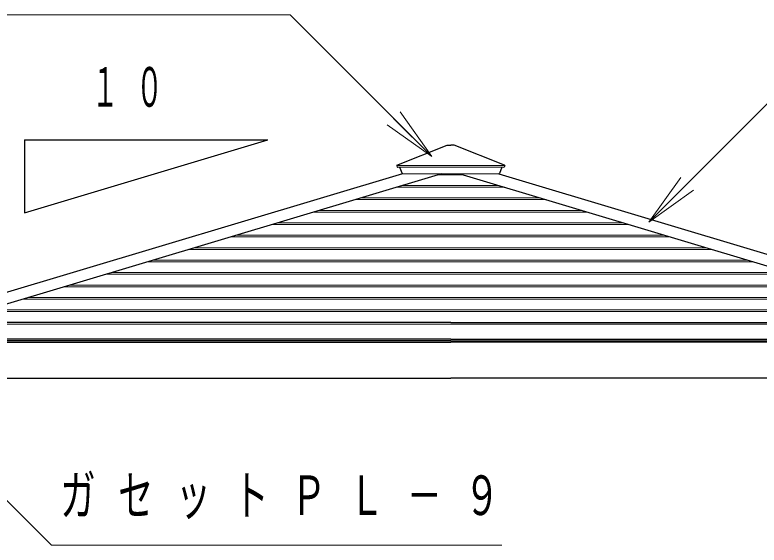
# Model space of a CAD drawing. Units: millimetres on the paper. Extents: x -365 to 10, y -38 to 257.
# Drawn here: x -251.43 to -210.21, y 105.23 to 134.6 of the extents above; entities that cross this region are included whole.
import ezdxf

# ---------------------------------------------------------------- set-up
doc = ezdxf.new("R2010")
doc.units = ezdxf.units.MM
doc.layers.add('LY_1', color=7, linetype='Continuous', lineweight=13)
doc.styles.add('ＭＳ ゴシック', font='')
doc.styles.get('ＭＳ ゴシック').set_extended_font_data('MS Gothic')

msp = doc.modelspace()

# ---------------------------------------------------------------- linework, layer by layer
at = {"layer": 'LY_1'}
for p, q in [((-230.099, 129.224), (-228.331, 126.75)), ((-228.331, 126.75), (-230.452, 128.871)), ((-228.331, 126.75), (-230.806, 128.517)), ((-216.317, 123.119), (-214.549, 125.593)), ((-216.317, 123.119), (-214.196, 125.24)), ((-213.842, 124.886), (-216.317, 123.119))]:
    msp.add_line(p, q, dxfattribs=at)
at = {"layer": 'LY_1', "lineweight": 25}
for p, q in [((-250.898, 127.678), (-250.898, 123.634)), ((-250.898, 127.678), (-237.418, 127.678)), ((-250.898, 123.633), (-237.418, 127.677)), ((-227.291, 116.649), (-257.231, 116.649)), ((-227.291, 116.649), (-197.351, 116.649))]:
    msp.add_line(p, q, dxfattribs=at)
at = {"layer": 'LY_1', "color": 2, "lineweight": 25}
for p, q in [((-230.272, 126.272), (-227.489, 127.38)), ((-227.489, 127.38), (-227.291, 127.38)), ((-227.092, 127.38), (-227.291, 127.38)), ((-224.309, 126.272), (-227.092, 127.38)), ((-230.283, 126.246), (-230.254, 126.172)), ((-230.12, 126.159), (-229.984, 125.819)), ((-224.462, 126.159), (-224.597, 125.819)), ((-224.298, 126.246), (-224.328, 126.172))]:
    msp.add_line(p, q, dxfattribs=at)
at = {"layer": 'LY_1', "color": 2}
for p, q in [((-230.281, 126.265), (-227.291, 126.265)), ((-230.235, 126.159), (-227.291, 126.159)), ((-224.3, 126.265), (-227.291, 126.265)), ((-224.346, 126.159), (-227.291, 126.159)), ((-229.966, 125.806), (-227.291, 125.806)), ((-224.616, 125.806), (-227.291, 125.806))]:
    msp.add_line(p, q, dxfattribs=at)
at = {"layer": 'LY_1', "color": 131, "lineweight": 25}
for p, q in [((-229.962, 125.806), (-257.315, 117.6)), ((-227.796, 125.806), (-255.252, 117.569)), ((-226.785, 125.806), (-199.33, 117.569)), ((-224.62, 125.806), (-197.267, 117.6)), ((-257.211, 116.48), (-227.291, 116.48)), ((-227.291, 116.544), (-257.191, 116.544)), ((-227.291, 116.544), (-197.391, 116.544)), ((-197.371, 116.48), (-227.291, 116.48)), ((-257.211, 114.48), (-227.291, 114.48)), ((-197.371, 114.48), (-227.291, 114.48))]:
    msp.add_line(p, q, dxfattribs=at)
at = {"layer": 'LY_1', "color": 12}
for p, q in [((-227.981, 125.751), (-227.291, 125.751)), ((-226.601, 125.751), (-227.291, 125.751)), ((-230.279, 125.061), (-227.291, 125.061)), ((-229.965, 125.155), (-227.291, 125.155)), ((-224.617, 125.155), (-227.291, 125.155)), ((-224.302, 125.061), (-227.291, 125.061)), ((-232.578, 124.371), (-227.291, 124.371)), ((-232.264, 124.466), (-227.291, 124.466)), ((-222.318, 124.466), (-227.291, 124.466)), ((-222.003, 124.371), (-227.291, 124.371)), ((-234.563, 123.776), (-227.291, 123.776)), ((-220.019, 123.776), (-227.291, 123.776)), ((-234.877, 123.682), (-227.291, 123.682)), ((-219.705, 123.682), (-227.291, 123.682)), ((-237.176, 122.992), (-227.291, 122.992)), ((-236.861, 123.087), (-227.291, 123.087)), ((-217.72, 123.087), (-227.291, 123.087)), ((-217.406, 122.992), (-227.291, 122.992)), ((-239.475, 122.303), (-227.291, 122.303)), ((-239.16, 122.397), (-227.291, 122.397)), ((-215.421, 122.397), (-227.291, 122.397)), ((-215.107, 122.303), (-227.291, 122.303)), ((-241.459, 121.707), (-227.291, 121.707)), ((-213.123, 121.707), (-227.291, 121.707)), ((-241.773, 121.613), (-227.291, 121.613)), ((-212.808, 121.613), (-227.291, 121.613)), ((-244.072, 120.923), (-227.291, 120.923)), ((-243.758, 121.018), (-227.291, 121.018)), ((-210.824, 121.018), (-227.291, 121.018)), ((-210.509, 120.923), (-227.291, 120.923)), ((-246.371, 120.234), (-227.291, 120.234)), ((-246.057, 120.328), (-227.291, 120.328)), ((-208.525, 120.328), (-227.291, 120.328)), ((-208.211, 120.234), (-227.291, 120.234)), ((-248.355, 119.638), (-227.291, 119.638)), ((-206.226, 119.638), (-227.291, 119.638)), ((-248.67, 119.544), (-227.291, 119.544)), ((-205.912, 119.544), (-227.291, 119.544)), ((-250.968, 118.854), (-227.291, 118.854)), ((-250.654, 118.949), (-227.291, 118.949)), ((-203.927, 118.949), (-227.291, 118.949)), ((-203.613, 118.854), (-227.291, 118.854)), ((-253.267, 118.165), (-227.291, 118.165)), ((-252.953, 118.259), (-227.291, 118.259)), ((-201.629, 118.259), (-227.291, 118.259)), ((-201.314, 118.165), (-227.291, 118.165))]:
    msp.add_line(p, q, dxfattribs=at)
at = {"layer": 'LY_1', "color": 4, "lineweight": 25}
for q in [(-257.291, 117.569), (-197.291, 117.569)]:
    msp.add_line((-227.291, 117.569), q, dxfattribs=at)
at = {"layer": 'LY_1', "color": 4}
for p in [(-255.223, 117.475), (-199.358, 117.475)]:
    msp.add_line(p, (-227.291, 117.475), dxfattribs=at)
at = {"layer": 'LY_1'}
for points in [[(-228.331, 126.75), (-236.183, 134.602), (-260.762, 134.602)], [(-216.317, 123.119), (-205.537, 133.899), (-187.252, 133.899)], [(-258.009, 113.829), (-249.415, 105.234), (-224.46, 105.234)]]:
    msp.add_lwpolyline(points, dxfattribs=at)
at = {"layer": 'LY_1', "color": 2, "lineweight": 25}
for centre, start, end in [((-230.265, 126.254), 111.7, 201.7), ((-230.235, 126.179), 201.7, 270), ((-224.346, 126.179), 270, 338.3), ((-224.317, 126.254), 338.3, 68.3), ((-229.966, 125.826), 196.7, 270), ((-224.616, 125.826), 270, 343.3)]:
    msp.add_arc(centre, 0.02, start, end, dxfattribs=at)

# ---------------------------------------------------------------- texts
at = {"layer": 'LY_1', "char_height": 2.199, "style": 'ＭＳ ゴシック'}
for s, insert, attachment_point in [('\\T1.64;\\W0.5;１０', (-244.73, 130.597), 5), ('\\T1.64;\\W0.65;ガセットＰＬ－９', (-248.914, 107.884), 4)]:
    msp.add_mtext(s, dxfattribs=dict(at, insert=insert, attachment_point=attachment_point))

doc.saveas('drawing.dxf')
